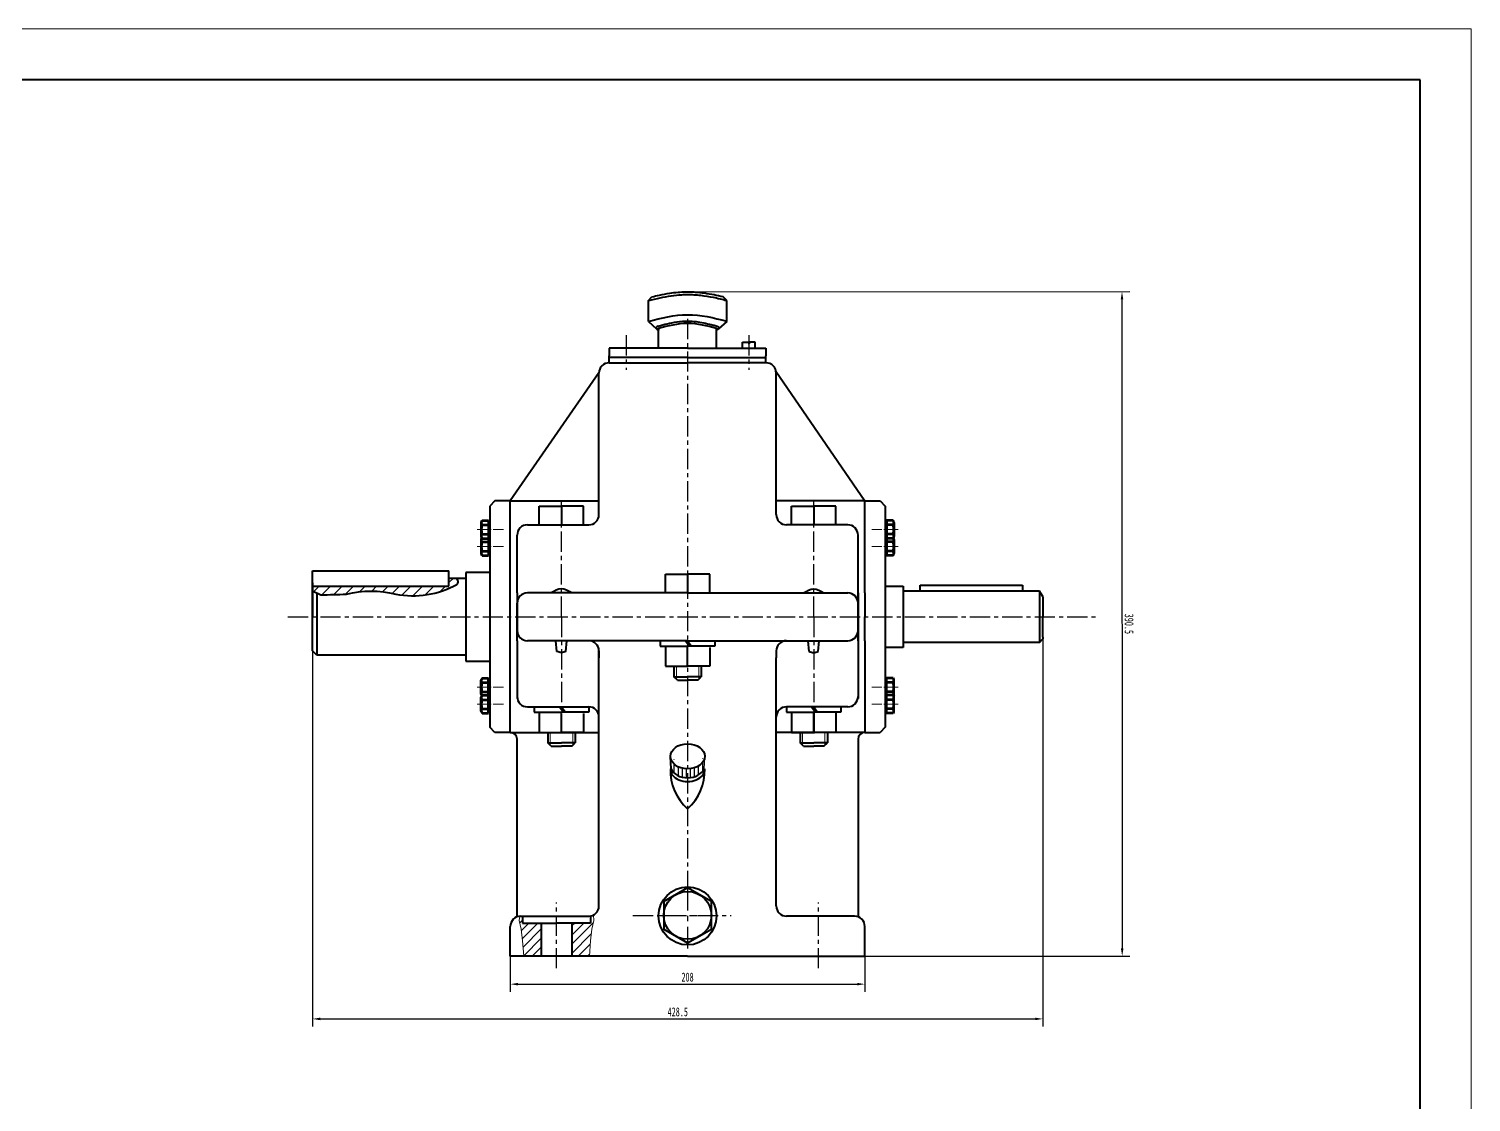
# Model space of a CAD drawing. Header units: millimetres. Extents: x -655 to 1299, y -1331 to -491.
# Drawn here: x 735 to 1299, y -911 to -491 of the extents above; entities that cross this region are included whole.
import ezdxf

# ---------------------------------------------------------------- set-up
doc = ezdxf.new("R2010")
doc.units = ezdxf.units.MM
doc.header["$LTSCALE"] = 0.125
doc.header["$PDSIZE"] = -5
for name, pattern in [('CENTER', [50.8, 31.75, -6.35, 6.35, -6.35]), ('CENTERX2', [101.599999, 63.5, -12.7, 12.7, -12.7]), ('F', [0.75, 0.5, -0.25])]:
    doc.linetypes.add(name, pattern=pattern)
doc.layers.get('0').update_dxf_attribs({"lineweight": 18})
doc.layers.get('Defpoints').update_dxf_attribs({"lineweight": 18})
for name, color, linetype, lineweight in [('04', 2, 'F', 18), ('剖面线层', 4, 'Continuous', 18), ('粗实线', 7, 'Continuous', 40), ('细实线', 4, 'Continuous', 5), ('细实线层', 7, 'Continuous', 18), ('轮廓线', 5, 'Continuous', 30)]:
    doc.layers.add(name, color=color, linetype=linetype, lineweight=lineweight)
for name, color, linetype in [('剖面线', 2, 'Continuous'), ('标注线', 3, 'Continuous'), ('点划线', 3, 'CENTERX2')]:
    doc.layers.add(name, color=color, linetype=linetype)
doc.styles.add('标准', font='SimSun.ttf', dxfattribs={"width": 0.667})
doc.dimstyles.new('ISO-25', dxfattribs={"dimtxt": 3.5, "dimasz": 4, "dimexe": 1.25, "dimexo": 0, "dimtad": 1, "dimtoh": 1, "dimdsep": 46, "dimtxsty": '标准', "dimcen": 2.5, "dimdle": 8, "dimadec": 0, "dimazin": 0, "dimtfac": 1, "dimtmove": 0, "dimatfit": 3, "dimfxl": 1, "dimarcsym": 0})
pattern_1 = [(45, (-106.4271, 464.8856), (-1.7960512, 1.7960512), [])]

# ---------------------------------------------------------------- blocks, each defined once
blk = doc.blocks.new('新块')
at = {"layer": '点划线'}
for p, q in [((0, 9.39), (0, -9.71)), ((-8.26, 0), (8.35, 0))]:
    blk.add_line(p, q, dxfattribs=at)
at = {"layer": '粗实线'}
blk.add_lwpolyline([(7.01, 4.05), (0, 8.1), (-7.01, 4.05), (-7.01, -4.05), (0, -8.1), (7.01, -4.05)], close=True, dxfattribs=at)
blk.add_circle((0, 0), 7.01, dxfattribs=at)
blk = doc.blocks.new('*D26')
at = {"layer": 'Defpoints', "color": 0, "lineweight": -3, "transparency": 16777216}
for p in [(845.59, -720.79), (1131.25, -720.79), (1131.25, -878.12)]:
    blk.add_point(p, dxfattribs=at)
at = {"layer": '粗实线', "color": 7, "linetype": 'Continuous', "lineweight": -2, "transparency": 16777216}
for p, q in [((845.59, -720.79), (845.59, -881.12)), ((1131.25, -720.79), (1131.25, -881.12)), ((848.59, -878.12), (1128.25, -878.12))]:
    blk.add_line(p, q, dxfattribs=at)
at = {"layer": '粗实线', "color": 7, "lineweight": -3, "transparency": 16777216}
for points in [[(848.59, -877.62), (848.59, -878.62), (845.59, -878.12)], [(1128.25, -877.62), (1128.25, -878.62), (1131.25, -878.12)]]:
    blk.add_solid(points, dxfattribs=at)
at = {"layer": '粗实线', "color": 7, "lineweight": -3, "transparency": 16777216, "insert": (988.42, -875.37), "char_height": 3.5, "attachment_point": 5, "style": '标准'}
blk.add_mtext('\\A1;428.5', dxfattribs=at)
blk = doc.blocks.new('_DotSmall')
at = {"layer": '标注线', "color": 0, "const_width": 0.5}
blk.add_lwpolyline([(-0.0625, 0, 1), (0.0625, 0, 1)], format="xyb", close=True, dxfattribs=at)
blk = doc.blocks.new('*D27')
at = {"layer": 'Defpoints', "color": 0, "lineweight": -3, "transparency": 16777216}
for p in [(922.92, -853.61), (1061.59, -853.61), (1061.59, -864.52)]:
    blk.add_point(p, dxfattribs=at)
at = {"layer": '粗实线', "color": 7, "linetype": 'Continuous', "lineweight": -2, "transparency": 16777216}
for p, q in [((922.92, -853.61), (922.92, -867.52)), ((1061.59, -853.61), (1061.59, -867.52)), ((925.92, -864.52), (1058.59, -864.52))]:
    blk.add_line(p, q, dxfattribs=at)
at = {"layer": '粗实线', "color": 7, "lineweight": -3, "transparency": 16777216}
for points in [[(925.92, -864.02), (925.92, -865.02), (922.92, -864.52)], [(1058.59, -864.02), (1058.59, -865.02), (1061.59, -864.52)]]:
    blk.add_solid(points, dxfattribs=at)
at = {"layer": '粗实线', "color": 7, "lineweight": -3, "transparency": 16777216, "insert": (992.25, -861.77), "char_height": 3.5, "attachment_point": 5, "style": '标准'}
blk.add_mtext('\\A1;208', dxfattribs=at)
blk = doc.blocks.new('*D28')
at = {"layer": 'Defpoints', "color": 0, "lineweight": -3, "transparency": 16777216}
for p in [(992.18, -593.58), (992.25, -853.61), (1162.24, -853.56)]:
    blk.add_point(p, dxfattribs=at)
at = {"layer": '粗实线', "color": 7, "linetype": 'Continuous', "lineweight": -2, "transparency": 16777216}
for p, q in [((992.18, -593.58), (1165.17, -593.53)), ((1162.17, -596.53), (1162.24, -850.56)), ((992.25, -853.61), (1165.24, -853.56))]:
    blk.add_line(p, q, dxfattribs=at)
at = {"layer": '粗实线', "color": 7, "lineweight": -3, "transparency": 16777216}
for points in [[(1162.67, -596.53), (1161.67, -596.53), (1162.17, -593.53)], [(1162.74, -850.56), (1161.74, -850.56), (1162.24, -853.56)]]:
    blk.add_solid(points, dxfattribs=at)
at = {"layer": '粗实线', "color": 7, "lineweight": -3, "transparency": 16777216, "insert": (1164.95, -723.55), "char_height": 3.5, "attachment_point": 5, "rotation": 270.0162, "style": '标准'}
blk.add_mtext('\\A1;390.5', dxfattribs=at)

msp = doc.modelspace()

# ---------------------------------------------------------------- hatches: boundary and pattern name
at = {"layer": '剖面线'}
h = msp.add_hatch(dxfattribs=at)
h.set_pattern_fill('ANSI31', color=0, scale=0.5, angle=45, style=0)
h.set_pattern_definition([(90, (147.2755, -1372.2558), (-1.5875, 3e-16), [])])
edge = h.paths.add_edge_path()
edge.add_ellipse((992.2523, -775.3663), major_axis=(6.7091, 0), ratio=0.72769789, start_angle=182.308357, end_angle=270, ccw=False)
edge.add_line((985.5486, -775.563), (985.8082, -780.2485))
edge.add_ellipse((992.2523, -778.8899), major_axis=(6.7091, 0), ratio=0.72769789, start_angle=196.157186, end_angle=270)
edge.add_line((992.2523, -783.7721), (992.2523, -780.2485))
edge = h.paths.add_edge_path()
edge.add_ellipse((992.2523, -778.8899), major_axis=(6.7091, 0), ratio=0.72769789, start_angle=270, end_angle=343.842814)
edge.add_line((998.6964, -780.2485), (998.9559, -775.563))
edge.add_ellipse((992.2523, -775.3663), major_axis=(6.7091, 0), ratio=0.72769789, start_angle=270, end_angle=357.691643, ccw=False)
edge.add_line((992.2523, -780.2485), (992.2523, -783.7721))
at = {"layer": '剖面线层'}
h = msp.add_hatch(dxfattribs=at)
h.set_pattern_fill('ANSI31', color=4)
h.set_pattern_definition([(45, (0, 10.1252), (-2.245064, 2.245064), [])])
h.paths.add_polyline_path([(858.7914, -711.9133, -0.12762582), (878.095, -711.9133, 0.17497733), (902.0178, -708.116, 0.52081318), (901.6944, -705.7884), (898.919, -705.7884), (898.919, -708.7884), (845.5856, -708.7884), (845.5856, -710.5994), (848.8049, -712.2066, -0.00169406)])
at = {"layer": '细实线'}
h = msp.add_hatch(dxfattribs=at)
h.set_pattern_fill('ANSI31', color=256, scale=0.8, style=0)
h.set_pattern_definition(pattern_1)
edge = h.paths.add_edge_path(flags=0)
edge.add_line((935.0022, -840.5865), (927.6689, -840.5865))
edge.add_line((927.6689, -840.5865), (927.6689, -837.9198))
edge.add_line((927.6689, -837.9198), (926.9189, -837.9198))
edge.add_arc((926.9189, -841.9198), 4, 89.999998, 94.472503)
edge.add_line((926.607, -837.932), (926.424, -839.5775))
edge.add_line((926.424, -839.5775), (927.1715, -842.9374))
edge.add_line((927.1715, -842.9374), (927.7321, -847.6039))
edge.add_line((927.7321, -847.6039), (928.1617, -853.6113))
edge.add_line((928.1617, -853.6113), (935.0022, -853.6113))
edge.add_line((935.0022, -853.6113), (935.0022, -840.5865))
h = msp.add_hatch(dxfattribs=at)
h.set_pattern_fill('ANSI31', color=256, scale=0.8, style=0)
h.set_pattern_definition(pattern_1)
edge = h.paths.add_edge_path(flags=0)
edge.add_line((954.833, -842.9374), (955.5805, -839.5775))
edge.add_line((955.5805, -839.5775), (955.3936, -837.4879))
edge.add_arc((953.5856, -833.9198), 4, 280.806548, 296.872618, ccw=False)
edge.add_line((954.3356, -837.8489), (954.3356, -840.5865))
edge.add_line((954.3356, -840.5865), (947.0022, -840.5865))
edge.add_line((947.0022, -840.5865), (947.0022, -853.6113))
edge.add_line((947.0022, -853.6113), (953.8428, -853.6113))
edge.add_line((953.8428, -853.6113), (954.2724, -847.6039))
edge.add_line((954.2724, -847.6039), (954.833, -842.9374))

# ---------------------------------------------------------------- linework, layer by layer
at = {"color": 7, "lineweight": 70}
for p, q in [((911.5412, -683.8596), (911.5412, -689.3366)), ((911.6148, -683.4845), (911.87, -683.0426)), ((911.87, -683.0426), (914.3856, -683.0426)), ((914.3856, -683.0426), (914.3856, -690.1537)), ((914.9189, -686.1055), (914.3856, -686.4134)), ((914.9189, -686.5981), (914.3856, -686.9061)), ((1069.5856, -686.1055), (1070.1189, -686.4134)), ((1069.5856, -686.5981), (1070.1189, -686.9061)), ((1070.1189, -683.0426), (1070.1189, -690.1537)), ((1072.6346, -683.0426), (1070.1189, -683.0426)), ((1072.8897, -683.4845), (1072.6346, -683.0426)), ((1072.9634, -683.8596), (1072.9634, -689.3366)), ((911.5412, -690.5263), (911.5412, -696.0033)), ((911.87, -690.1537), (911.6148, -689.7118)), ((911.6148, -690.1512), (911.7417, -689.9315)), ((911.8462, -688.3759), (914.3856, -688.3759)), ((911.87, -690.1537), (914.3856, -690.1537)), ((914.3856, -689.7092), (914.3856, -696.8204)), ((914.9189, -692.7721), (914.3856, -693.0801)), ((914.9189, -693.2648), (914.3856, -693.5727)), ((1069.5856, -692.7721), (1070.1189, -693.0801)), ((1069.5856, -693.2648), (1070.1189, -693.5727)), ((1072.6584, -688.3759), (1070.1189, -688.3759)), ((1070.1189, -689.7092), (1070.1189, -696.8204)), ((1072.6346, -690.1537), (1070.1189, -690.1537)), ((1072.6346, -690.1537), (1072.8897, -689.7118)), ((1072.8897, -690.1512), (1072.7629, -689.9315)), ((1072.9634, -690.5263), (1072.9634, -696.0033)), ((911.87, -696.8204), (911.6148, -696.3784)), ((911.8462, -695.0426), (914.3856, -695.0426)), ((911.87, -696.8204), (914.3856, -696.8204)), ((1072.6584, -695.0426), (1070.1189, -695.0426)), ((1072.6346, -696.8204), (1070.1189, -696.8204)), ((1072.6346, -696.8204), (1072.8897, -696.3784)), ((911.5412, -751.0506), (911.5412, -745.5736)), ((911.87, -744.7565), (911.6148, -745.1985)), ((911.8462, -746.5343), (914.3856, -746.5343)), ((911.87, -744.7565), (914.3856, -744.7565)), ((914.3856, -751.8676), (914.3856, -744.7565)), ((914.9189, -748.3121), (914.3856, -748.0042)), ((914.9189, -748.8048), (914.3856, -748.4968)), ((1069.5856, -748.3121), (1070.1189, -748.0042)), ((1069.5856, -748.8048), (1070.1189, -748.4968)), ((1070.1189, -751.8676), (1070.1189, -744.7565)), ((1072.6346, -744.7565), (1070.1189, -744.7565)), ((1072.6584, -746.5343), (1070.1189, -746.5343)), ((1072.6346, -744.7565), (1072.8897, -745.1985)), ((1072.9634, -751.0506), (1072.9634, -745.5736)), ((911.5412, -757.7173), (911.5412, -752.2402)), ((911.87, -751.4232), (911.6148, -751.8651)), ((911.6148, -751.4257), (911.7417, -751.6454)), ((911.8462, -753.201), (914.3856, -753.201)), ((911.87, -751.4232), (914.3856, -751.4232)), ((914.3856, -758.5343), (914.3856, -751.4232)), ((914.9189, -754.9788), (914.3856, -754.6708)), ((914.9189, -755.4714), (914.3856, -755.1635)), ((1069.5856, -754.9788), (1070.1189, -754.6708)), ((1069.5856, -755.4714), (1070.1189, -755.1635)), ((1070.1189, -758.5343), (1070.1189, -751.4232)), ((1072.6346, -751.4232), (1070.1189, -751.4232)), ((1072.6584, -753.201), (1070.1189, -753.201)), ((1072.6346, -751.4232), (1072.8897, -751.8651)), ((1072.8897, -751.4257), (1072.7629, -751.6454)), ((1072.9634, -757.7173), (1072.9634, -752.2402)), ((911.6148, -758.0924), (911.87, -758.5343)), ((911.87, -758.5343), (914.3856, -758.5343)), ((1072.6346, -758.5343), (1070.1189, -758.5343)), ((1072.8897, -758.0924), (1072.6346, -758.5343))]:
    msp.add_line(p, q, dxfattribs=at)
for centre, radius, start, end in [((912.8993, -683.9315), 1.36, 160.813184, 220.813184), ((1071.6053, -683.9315), 1.36, 319.186816, 19.186816), ((912.8993, -690.5981), 1.36, 160.813184, 220.813184), ((912.9745, -689.2593), 1.433, 141.941044, 198.406474), ((1071.6053, -690.5981), 1.36, 319.186816, 19.186816), ((1071.5301, -689.2593), 1.433, 341.593526, 38.058956), ((912.9745, -695.926), 1.433, 141.941044, 198.406474), ((1071.5301, -695.926), 1.433, 341.593526, 38.058956), ((912.8993, -750.9788), 1.36, 139.186816, 199.186816), ((912.9745, -745.6509), 1.433, 161.593526, 218.058956), ((1071.6053, -750.9788), 1.36, 340.813184, 40.813184), ((1071.5301, -745.6509), 1.433, 321.941044, 18.406474), ((912.9745, -752.3176), 1.433, 161.593526, 218.058956), ((1071.5301, -752.3176), 1.433, 321.941044, 18.406474), ((912.8993, -757.6454), 1.36, 139.186816, 199.186816), ((1071.6053, -757.6454), 1.36, 340.813184, 40.813184)]:
    msp.add_arc(centre, radius, start, end, dxfattribs=at)
at = {"layer": '04', "color": 7, "true_color": 0xffffff}
msp.add_line((1129.9189, -710.7884), (1129.9189, -710.7884), dxfattribs=at)
at = {"layer": '点划线'}
for p, q in [((992.2523, -604.2085), (992.2523, -835.3666)), ((968.2423, -610.6206), (968.2423, -624.158)), ((1016.2423, -610.6206), (1016.2423, -624.158)), ((942.9189, -720.7884), (942.9189, -675.0899)), ((1041.5856, -720.7884), (1041.5856, -675.0899)), ((835.9155, -720.7884), (1152.3235, -720.7884)), ((942.9189, -720.7884), (942.9189, -766.487)), ((1041.5856, -720.7884), (1041.5856, -766.487)), ((941.0022, -858.3237), (941.0022, -832.5617)), ((1043.5023, -858.3237), (1043.5023, -832.5617)), ((970.8241, -837.6113), (1009.3197, -837.6113))]:
    msp.add_line(p, q, dxfattribs=at)
at = {"layer": '粗实线'}
for p, q in [((1278.7358, -510.6951), (160.7358, -510.6951)), ((1278.7358, -1310.6951), (1278.7358, -510.6951)), ((976.909, -597.0305), (978.27, -595.5778)), ((976.909, -605.1612), (976.909, -597.0305)), ((1007.5757, -597.0305), (1006.104, -595.4596)), ((1007.5757, -605.1612), (1007.5757, -597.0305)), ((1007.5757, -605.1612), (1007.5757, -597.0305)), ((976.909, -605.1612), (980.1429, -608.1044)), ((980.909, -615.6015), (980.909, -607.7888)), ((980.909, -607.7888), (980.909, -608.6134)), ((1003.5757, -615.6015), (1003.5757, -607.7888)), ((1003.5757, -607.7888), (1003.5757, -608.6134)), ((1003.5757, -607.7888), (1003.5757, -608.6134)), ((1007.5757, -605.1612), (1004.3418, -608.1044)), ((1013.7509, -615.6015), (1013.7509, -613.3126)), ((1013.7509, -613.3126), (1015.8986, -613.3126)), ((1015.8986, -613.3126), (1015.8986, -613.6978)), ((1015.8986, -613.6978), (1016.2423, -613.6978)), ((1016.5861, -613.6978), (1016.2423, -613.6978)), ((1016.5861, -613.3126), (1016.5861, -613.6978)), ((1018.7338, -613.3126), (1016.5861, -613.3126)), ((1018.7338, -615.6015), (1018.7338, -613.3126)), ((992.2423, -615.6015), (961.5757, -615.6015)), ((961.5757, -615.6015), (961.5757, -618.7135)), ((961.5757, -621.3802), (961.5757, -618.7135)), ((992.2423, -619.3546), (961.5757, -619.3546)), ((992.2423, -615.6015), (1022.909, -615.6015)), ((992.2423, -619.3546), (1022.909, -619.3546)), ((1022.909, -615.6015), (1022.909, -618.7135)), ((1022.909, -621.3802), (1022.909, -618.7135)), ((957.5772, -625.2701), (922.9189, -675.4551)), ((957.5856, -680.7884), (957.5772, -625.2701)), ((961.5757, -621.3802), (992.2423, -621.3802)), ((1022.909, -621.3802), (992.2423, -621.3802)), ((1026.8382, -624.6311), (1061.5856, -675.4551)), ((1026.9189, -680.7884), (1026.9189, -624.7256)), ((922.9189, -675.4551), (924.311, -675.4551)), ((924.311, -675.4551), (957.5833, -675.4551)), ((1060.1936, -675.4551), (1026.9189, -675.4551)), ((1061.5856, -675.4551), (1060.1936, -675.4551)), ((1061.5856, -711.4551), (1061.5856, -675.4551)), ((1061.5856, -675.4551), (1067.5856, -675.4551)), ((1067.5856, -675.4551), (1069.5856, -677.4551)), ((934.2523, -684.7884), (934.2523, -677.4551)), ((934.2523, -677.4551), (942.9189, -677.4551)), ((942.9189, -677.4551), (942.9189, -684.7884)), ((951.5856, -677.4551), (942.9189, -677.4551)), ((942.9189, -677.4551), (942.9189, -684.7884)), ((951.5856, -684.7884), (951.5856, -677.4551)), ((1032.9189, -684.7884), (1032.9189, -677.4551)), ((1032.9189, -677.4551), (1041.5856, -677.4551)), ((1050.2523, -677.4551), (1041.5856, -677.4551)), ((1041.5856, -677.4551), (1041.5856, -684.7884)), ((1041.5856, -677.4551), (1041.5856, -684.7884)), ((1050.2523, -684.7884), (1050.2523, -677.4551)), ((1069.5856, -677.4551), (1069.5856, -763.9884)), ((929.5856, -684.7884), (953.5856, -684.7884)), ((1054.9189, -684.7884), (1030.9189, -684.7884)), ((925.5856, -711.4551), (925.5856, -688.7884)), ((1058.9189, -711.4551), (1058.9189, -688.7884)), ((983.5856, -704.1218), (992.2523, -704.1218)), ((983.5856, -711.4551), (983.5856, -704.1218)), ((992.2523, -704.1218), (992.2523, -711.4551)), ((992.2523, -704.1218), (992.2523, -711.4551)), ((1000.9189, -704.1218), (992.2523, -704.1218)), ((1000.9189, -711.4551), (1000.9189, -704.1218)), ((845.5856, -707.4551), (845.5856, -720.7884)), ((1069.5856, -708.7884), (1076.5856, -708.7884)), ((1076.5856, -708.7884), (1076.5856, -732.7884)), ((1083.2523, -710.7884), (1083.2523, -708.4552)), ((1083.2523, -708.4552), (1123.2523, -708.4552)), ((1123.2523, -708.4552), (1123.2523, -710.7884)), ((1131.2508, -712.8519), (1129.9189, -710.7884)), ((847.2523, -711.4314), (847.2523, -735.7884)), ((925.5856, -711.4551), (925.5856, -726.1218)), ((925.5856, -730.1218), (925.5856, -715.4551)), ((992.2523, -711.4551), (929.5856, -711.4551)), ((992.2523, -711.4551), (929.5856, -711.4551)), ((992.2523, -711.4551), (929.5856, -711.4551)), ((992.2523, -711.4551), (1054.9189, -711.4551)), ((992.2523, -711.4551), (1054.9189, -711.4551)), ((1058.9189, -711.4551), (1058.9189, -730.1218)), ((1058.9189, -711.4551), (1058.9189, -730.1218)), ((1058.9189, -726.1218), (1058.9189, -711.4551)), ((1058.9189, -730.1218), (1058.9189, -715.4551)), ((1061.5856, -711.4551), (1061.5856, -720.7884)), ((1131.2508, -712.8519), (1131.2508, -720.7884)), ((845.5856, -734.1218), (845.5856, -720.7884)), ((1061.5856, -730.1218), (1061.5856, -720.7884)), ((1131.2508, -728.725), (1131.2508, -720.7884)), ((925.5856, -730.1218), (925.5856, -752.7884)), ((992.2523, -730.1218), (929.5856, -730.1218)), ((953.5856, -730.1218), (929.5856, -730.1218)), ((941.1568, -734.3589), (940.7628, -730.1218)), ((944.681, -734.3589), (945.0751, -730.1218)), ((992.2523, -730.1218), (969.5856, -730.1218)), ((981.5856, -730.1218), (981.5856, -732.2551)), ((981.5856, -732.2551), (992.2523, -732.2551)), ((983.5856, -732.7884), (983.5856, -740.1218)), ((991.4403, -730.1218), (992.9949, -732.2551)), ((992.2523, -730.1218), (1054.9189, -730.1218)), ((992.2523, -730.1218), (1054.9189, -730.1218)), ((992.2523, -730.1218), (993.7895, -732.2551)), ((1002.9189, -732.2551), (992.2523, -732.2551)), ((992.2523, -740.1218), (992.2523, -732.7884)), ((1000.9189, -732.7884), (1000.9189, -740.1218)), ((1002.9189, -730.1218), (1002.9189, -732.2551)), ((1039.8235, -734.3589), (1039.4295, -730.1218)), ((1043.3477, -734.3589), (1043.7417, -730.1218)), ((1058.9189, -730.1218), (1058.9189, -752.7884)), ((1061.5856, -730.1218), (1061.5856, -765.9884)), ((1076.5856, -732.7884), (1069.5856, -732.7884)), ((1129.9189, -730.7884), (1131.2508, -729.3917)), ((1131.2508, -728.725), (1131.2508, -729.3917)), ((847.2523, -735.7884), (845.5856, -734.1218)), ((957.5856, -734.1218), (957.5856, -736.7884)), ((957.5856, -833.9198), (957.5856, -734.1218)), ((1026.9189, -734.1218), (1026.9189, -736.7884)), ((1026.9189, -833.9198), (1026.9189, -736.7884)), ((983.5856, -740.1218), (992.2523, -740.1218)), ((986.9189, -740.1218), (986.9189, -744.2551)), ((986.9189, -744.2551), (992.2523, -744.2551)), ((988.2523, -745.5884), (986.9189, -744.2551)), ((1000.9189, -740.1218), (992.2523, -740.1218)), ((997.5856, -744.2551), (992.2523, -744.2551)), ((996.2523, -745.5884), (997.5856, -744.2551)), ((997.5856, -740.1218), (997.5856, -744.2551)), ((988.2523, -745.5884), (992.2523, -745.5884)), ((996.2523, -745.5884), (992.2523, -745.5884)), ((929.5856, -755.9884), (953.5856, -755.9884)), ((932.2523, -755.9884), (932.2523, -758.1218)), ((932.2523, -758.1218), (942.9189, -758.1218)), ((934.2523, -758.6551), (934.2523, -765.9884)), ((942.107, -755.9884), (943.6616, -758.1218)), ((942.9189, -755.9884), (944.4561, -758.1218)), ((953.5856, -758.1218), (942.9189, -758.1218)), ((942.9189, -765.9884), (942.9189, -758.6551)), ((942.9189, -765.9884), (942.9189, -758.6551)), ((951.5856, -758.6551), (951.5856, -765.9884)), ((953.5856, -755.9884), (953.5856, -758.1218)), ((1054.9189, -755.9884), (1030.9189, -755.9884)), ((1030.9189, -755.9884), (1030.9189, -758.1218)), ((1030.9189, -758.1218), (1041.5856, -758.1218)), ((1032.9189, -758.1218), (1032.9189, -765.9884)), ((1040.7737, -755.9884), (1042.3282, -758.1218)), ((1041.5856, -755.9884), (1043.1228, -758.1218)), ((1052.2523, -758.1218), (1041.5856, -758.1218)), ((1041.5856, -758.1218), (1041.5856, -765.9884)), ((1041.5856, -765.9884), (1041.5856, -758.6551)), ((1041.5856, -765.9884), (1041.5856, -758.6551)), ((1050.2523, -758.1218), (1050.2523, -765.9884)), ((1052.2523, -755.9884), (1052.2523, -758.1218)), ((922.9189, -765.9884), (957.5856, -765.9884)), ((934.2523, -765.9884), (942.9189, -765.9884)), ((937.5856, -765.9884), (937.5856, -770.1218)), ((951.5856, -765.9884), (942.9189, -765.9884)), ((948.2523, -765.9884), (948.2523, -770.1218)), ((1061.5856, -765.9884), (1026.9189, -765.9884)), ((1032.9189, -765.9884), (1041.5856, -765.9884)), ((1036.2523, -765.9884), (1036.2523, -770.1218)), ((1050.2523, -765.9884), (1041.5856, -765.9884)), ((1046.9189, -765.9884), (1046.9189, -770.1218)), ((1061.5856, -765.9884), (1067.5856, -765.9884)), ((1069.5856, -763.9884), (1067.5856, -765.9884)), ((925.5856, -838.1486), (925.5856, -768.6551)), ((937.5856, -770.1218), (942.9189, -770.1218)), ((938.9189, -771.4551), (937.5856, -770.1218)), ((938.9189, -771.4551), (942.9189, -771.4551)), ((948.2523, -770.1218), (942.9189, -770.1218)), ((946.9189, -771.4551), (942.9189, -771.4551)), ((946.9189, -771.4551), (948.2523, -770.1218)), ((1036.2523, -770.1218), (1041.5856, -770.1218)), ((1037.5856, -771.4551), (1036.2523, -770.1218)), ((1037.5856, -771.4551), (1041.5856, -771.4551)), ((1046.9189, -770.1218), (1041.5856, -770.1218)), ((1045.5856, -771.4551), (1041.5856, -771.4551)), ((1045.5856, -771.4551), (1046.9189, -770.1218)), ((1058.9189, -768.6551), (1058.9189, -838.1486)), ((926.9189, -837.9198), (953.5856, -837.9198)), ((927.6689, -837.9198), (927.6689, -840.5865)), ((954.3356, -837.8489), (954.3356, -840.5865)), ((1057.5856, -837.9198), (1030.9189, -837.9198)), ((922.9189, -853.6113), (922.9189, -841.9198)), ((927.6689, -840.5865), (941.0022, -840.5865)), ((935.0022, -840.5865), (935.0022, -853.6113)), ((954.3356, -840.5865), (941.0022, -840.5865)), ((947.0022, -840.5865), (947.0022, -853.6113)), ((1061.5856, -853.6113), (1061.5856, -841.9198)), ((992.2523, -853.6113), (922.9189, -853.6113)), ((992.2523, -853.6113), (1061.5856, -853.6113))]:
    msp.add_line(p, q, dxfattribs=at)
at = {"layer": '粗实线', "lineweight": 40}
for p, q in [((916.9189, -675.4551), (914.9189, -677.4551)), ((922.9189, -675.4551), (916.9189, -675.4551)), ((922.9189, -765.9884), (922.9189, -675.4551)), ((914.9189, -677.4551), (914.9189, -763.9884)), ((845.5856, -702.7884), (898.919, -702.7884)), ((898.919, -708.7884), (898.919, -702.7884)), ((845.5856, -708.7884), (898.919, -708.7884)), ((916.9189, -765.9884), (914.9189, -763.9884)), ((922.9189, -765.9884), (916.9189, -765.9884))]:
    msp.add_line(p, q, dxfattribs=at)
at = {"layer": '粗实线', "color": 7, "true_color": 0xffffff}
for p, q in [((914.9189, -703.4551), (905.5856, -703.4551)), ((905.5856, -703.4551), (905.5856, -738.1217)), ((905.5856, -705.7884), (898.919, -705.7884)), ((1129.9189, -710.7884), (1076.5856, -710.7884)), ((1129.9189, -710.7884), (1129.9189, -730.7884)), ((1129.9189, -730.7884), (1076.5856, -730.7884)), ((905.5856, -735.7884), (847.2523, -735.7884)), ((905.5856, -738.1217), (914.9189, -738.1217))]:
    msp.add_line(p, q, dxfattribs=at)
at = {"layer": '粗实线', "lineweight": 40}
msp.add_lwpolyline([(845.5856, -710.5994), (848.8049, -712.2066, -0.00169406), (858.7914, -711.9133, -0.12762582), (878.095, -711.9133, 0.17497733), (902.0178, -708.116, 0.52081318), (901.6944, -705.7884, 61.15586094)], format="xyb", dxfattribs=at)
at = {"layer": '粗实线'}
msp.add_circle((992.2523, -837.8253), 11.34, dxfattribs=at)
for centre, radius, start, end in [((961.5757, -625.3802), 4, 90, 180), ((1022.909, -625.3802), 4, 0, 90), ((953.5856, -680.7884), 4, 270, 0), ((1030.9189, -680.7884), 4, 180, 270), ((929.5856, -688.7884), 4, 90, 180), ((1054.9189, -688.7884), 4, 0, 90), ((929.5856, -715.4551), 4, 90, 180), ((1054.9189, -715.4551), 4, 0, 90), ((929.5856, -726.1218), 4, 180, 270), ((1054.9189, -726.1218), 4, 270, 0), ((953.5856, -734.1218), 4, 0, 90), ((1030.9189, -734.1218), 4, 90, 180), ((929.5856, -751.9884), 4, 180, 270), ((1054.9189, -751.9884), 4, 270, 0), ((953.5856, -759.9884), 4, 0, 90), ((1030.9189, -759.9884), 4, 90, 180), ((922.9189, -768.6551), 2.6667, 0, 90), ((1061.5856, -768.6551), 2.6667, 90, 180), ((953.5856, -833.9198), 4, 270, 0), ((1030.9189, -833.9198), 4, 180, 270), ((926.9189, -841.9198), 4, 90, 180), ((1057.5856, -841.9198), 4, 0, 90)]:
    msp.add_arc(centre, radius, start, end, dxfattribs=at)
for points, knots in [([(976.909, -597.0305), (976.9735, -597.0144), (977.0381, -596.9982), (978.5489, -596.6214), (980.0404, -596.2626), (982.9554, -595.6454), (984.3692, -595.3803), (987.1629, -594.9716), (988.5364, -594.8199), (990.6346, -594.6946), (991.3319, -594.6696), (992.9407, -594.6563), (993.8376, -594.6811), (995.5975, -594.7829), (996.4636, -594.8598), (999.0203, -595.1512), (1000.6689, -595.4257), (1004.0148, -596.0831), (1005.8923, -596.5712), (1007.5067, -596.9569)], [0, 0, 0, 0, 151.83952707, 151.83952707, 3547.52428661, 3547.52428661, 6578.8192122, 6578.8192122, 9364.56259918, 9364.56259918, 10726.10022151, 10726.10022151, 12469.64159579, 12469.64159579, 14213.18297007, 14213.18297007, 17700.26571863, 17700.26571863, 21521.08164228, 21521.08164228, 21521.08164228, 21521.08164228]), ([(978.27, -595.5778), (979.2517, -595.3408), (980.2564, -595.1085), (982.5677, -594.6172), (983.8883, -594.3656), (986.3299, -593.9903), (987.4366, -593.8507), (989.492, -593.6681), (990.432, -593.612), (992.0293, -593.5736), (992.6781, -593.5737), (993.9559, -593.6039), (994.5879, -593.6336), (996.4648, -593.7602), (997.6871, -593.8946), (1001.4206, -594.4206), (1003.8236, -594.9284), (1006.104, -595.4596)], [0, 0, 0, 0, 2290.2693641, 2290.2693641, 5145.74379158, 5145.74379158, 7414.40661824, 7414.40661824, 9262.61279072, 9262.61279072, 10500.28416328, 10500.28416328, 11737.95553584, 11737.95553584, 14225.81811659, 14225.81811659, 19532.00619461, 19532.00619461, 19532.00619461, 19532.00619461]), ([(976.909, -605.1612), (982.0185, -603.8628), (992.231, -601.2675), (1002.4629, -603.784), (1007.5757, -605.0414)], [0, 0, 0, 0, 2962.72399849, 5921.69553727, 5921.69553727, 5921.69553727, 5921.69553727]), ([(980.707, -606.9994), (980.3347, -607.2431), (979.5005, -607.7893), (980.407, -608.3197), (980.909, -608.6134)], [0, 0, 0, 0, 2636.39796088, 5908.55321758, 5908.55321758, 5908.55321758, 5908.55321758]), ([(980.707, -606.9994), (981.3076, -606.8457), (981.9098, -606.6916), (983.7211, -606.2398), (984.9352, -605.9525), (987.5119, -605.4431), (988.8764, -605.2316), (991.2594, -605.0419), (992.2767, -605.0196), (994.301, -605.1079), (995.3082, -605.2129), (998.3147, -605.6557), (1000.2993, -606.1205), (1002.7717, -606.742), (1003.2752, -606.8708), (1003.7777, -606.9994)], [0, 0, 0, 0, 1357.15899696, 1357.15899696, 4071.47699087, 4071.47699087, 7085.01879591, 7085.01879591, 9298.31024132, 9298.31024132, 11511.60168673, 11511.60168673, 15938.18457755, 15938.18457755, 17073.58860184, 17073.58860184, 17073.58860184, 17073.58860184]), ([(1003.7777, -606.9994), (1004.1499, -607.2431), (1004.9842, -607.7893), (1004.0777, -608.3197), (1003.5757, -608.6134)], [0, 0, 0, 0, 2665.1694539, 5973.03433925, 5973.03433925, 5973.03433925, 5973.03433925]), ([(1003.7777, -606.9994), (1004.1499, -607.2431), (1004.9842, -607.7893), (1004.0777, -608.3197), (1003.5757, -608.6134)], [0, 0, 0, 0, 2665.1694539, 5973.03433925, 5973.03433925, 5973.03433925, 5973.03433925])]:
    msp.add_open_spline(points, degree=3, knots=knots, dxfattribs=at)
for points in [[(980.909, -607.7888), (984.6868, -606.8221), (992.2423, -604.8887), (999.7979, -606.8221), (1003.5757, -607.7888)], [(946.9189, -711.4551), (945.5856, -710.6509), (942.9189, -709.0424), (940.2523, -710.6509), (938.9189, -711.4551)], [(1037.5856, -711.4551), (1038.9189, -710.6509), (1041.5856, -709.0424), (1044.2523, -710.6509), (1045.5856, -711.4551)], [(944.681, -734.3589), (944.0937, -734.5751), (942.9189, -735.0075), (941.7442, -734.5751), (941.1568, -734.3589)], [(1039.8235, -734.3589), (1040.4109, -734.5751), (1041.5856, -735.0075), (1042.7603, -734.5751), (1043.3477, -734.3589)]]:
    msp.add_open_spline(points, degree=3, dxfattribs=at)
at = {"layer": '细实线'}
for p, q in [((1298.7358, -490.6951), (110.7358, -490.6951)), ((1298.7358, -1330.6951), (1298.7358, -490.6951)), ((987.858, -745.1942), (987.858, -740.1218)), ((996.6465, -745.1942), (996.6465, -740.1218)), ((938.5247, -771.0609), (938.5247, -765.9884)), ((947.3132, -771.0609), (947.3132, -765.9884)), ((1037.1914, -771.0609), (1037.1914, -765.9884)), ((1045.9799, -771.0609), (1045.9799, -765.9884))]:
    msp.add_line(p, q, dxfattribs=at)
at = {"layer": '细实线', "color": 1, "linetype": 'CENTER', "lineweight": 20}
for p, q in [((909.8914, -686.5981), (920.9926, -686.5981)), ((1074.6131, -686.5981), (1063.5119, -686.5981)), ((909.8914, -693.2648), (920.9926, -693.2648)), ((1074.6131, -693.2648), (1063.5119, -693.2648)), ((909.8914, -748.3121), (920.9926, -748.3121)), ((1074.6131, -748.3121), (1063.5119, -748.3121)), ((909.8914, -754.9788), (920.9926, -754.9788)), ((1074.6131, -754.9788), (1063.5119, -754.9788))]:
    msp.add_line(p, q, dxfattribs=at)
at = {"layer": '细实线', "color": 7, "linetype": 'Continuous', "lineweight": 70}
for p, q in [((911.8462, -684.8204), (914.3856, -684.8204)), ((914.3856, -683.9315), (914.9189, -683.9315)), ((1070.1189, -683.9315), (1069.5856, -683.9315)), ((1072.6584, -684.8204), (1070.1189, -684.8204)), ((911.8462, -691.487), (914.3856, -691.487)), ((914.3856, -689.2648), (914.9189, -689.2648)), ((914.3856, -690.5981), (914.9189, -690.5981)), ((1070.1189, -689.2648), (1069.5856, -689.2648)), ((1070.1189, -690.5981), (1069.5856, -690.5981)), ((1072.6584, -691.487), (1070.1189, -691.487)), ((914.3856, -695.9315), (914.9189, -695.9315)), ((1070.1189, -695.9315), (1069.5856, -695.9315)), ((911.8462, -750.0899), (914.3856, -750.0899)), ((914.3856, -745.6454), (914.9189, -745.6454)), ((1070.1189, -745.6454), (1069.5856, -745.6454)), ((1072.6584, -750.0899), (1070.1189, -750.0899)), ((914.3856, -750.9788), (914.9189, -750.9788)), ((914.3856, -752.3121), (914.9189, -752.3121)), ((1070.1189, -750.9788), (1069.5856, -750.9788)), ((1070.1189, -752.3121), (1069.5856, -752.3121)), ((911.8462, -756.7565), (914.3856, -756.7565)), ((914.3856, -757.6454), (914.9189, -757.6454)), ((1070.1189, -757.6454), (1069.5856, -757.6454)), ((1072.6584, -756.7565), (1070.1189, -756.7565))]:
    msp.add_line(p, q, dxfattribs=at)
at = {"layer": '细实线', "color": 7, "lineweight": 40, "true_color": 0xffffff}
msp.add_line((845.5856, -734.1218), (845.5856, -702.7884), dxfattribs=at)
at = {"layer": '细实线'}
for points in [[(926.6109, -837.8975), (926.424, -839.5775), (927.1715, -842.9374), (927.7321, -847.6039), (928.1617, -853.6113)], [(955.3936, -837.4879), (955.5805, -839.5775), (954.833, -842.9374), (954.2724, -847.6039), (953.8428, -853.6113)]]:
    msp.add_lwpolyline(points, dxfattribs=at)
at = {"layer": '细实线', "color": 7, "linetype": 'Continuous', "lineweight": 70}
for centre, start, end in [((916.8745, -686.5981), 160.528779, 199.471221), ((1067.63, -686.5981), 340.528779, 19.471221), ((916.8745, -693.2648), 160.528779, 199.471221), ((1067.63, -693.2648), 340.528779, 19.471221), ((916.8745, -748.3121), 160.528779, 199.471221), ((1067.63, -748.3121), 340.528779, 19.471221), ((916.8745, -754.9788), 160.528779, 199.471221), ((1067.63, -754.9788), 340.528779, 19.471221)]:
    msp.add_arc(centre, 5.3333, start, end, dxfattribs=at)
at = {"layer": '细实线层'}
for p in [(1061.5856, -711.4551), (1061.5856, -730.1218)]:
    msp.add_line(p, (1061.5856, -720.7884), dxfattribs=at)
at = {"layer": '轮廓线', "color": 0, "lineweight": 40}
msp.add_line((985.8082, -780.2485), (985.5486, -775.563), dxfattribs=at)
at = {"layer": '轮廓线', "color": 0}
msp.add_line((998.6964, -780.2485), (998.9559, -775.563), dxfattribs=at)
at = {"layer": '轮廓线', "color": 0, "lineweight": 40}
for centre, start, end in [((1005.9135, -780.8552), 178.293868, 227.901285), ((978.591, -780.8552), 312.098715, 1.706132)]:
    msp.add_arc(centre, 20.3775, start, end, dxfattribs=at)
msp.add_ellipse((992.2523, -775.3663), major_axis=(6.7091, 0), ratio=0.72769789, dxfattribs=at)
for centre, start_param, end_param in [((992.2523, -780.3643), 3.11786819, 6.30690977), ((992.2523, -778.8899), 3.42358874, 6.00118922)]:
    msp.add_ellipse(centre, major_axis=(6.7091, 0), ratio=0.72769789, start_param=start_param, end_param=end_param, dxfattribs=at)

# ---------------------------------------------------------------- block references
at = {"layer": '点划线', "xscale": 1.333333333333333, "yscale": 1.333333333333333, "zscale": 1.333333333333333}
msp.add_blockref('新块', (992.2523, -837.6113), dxfattribs=at)

# ---------------------------------------------------------------- dimensions: what is measured, and where the dimension line sits
at = {"layer": '粗实线', "lineweight": -3}
dim = msp.add_aligned_dim(p1=(992.1789, -593.5778), p2=(992.2523, -853.6113), distance=169.9885, text='390.5', dimstyle='ISO-25', override={"dimasz": 3, "dimexe": 3, "dimgap": 1, "dimtoh": 0, "dimdec": 3, "dimdle": 6, "dimclrd": 7, "dimclre": 7, "dimclrt": 7, "dimaunit": 1, "dimatfit": 0, "dimldrblk": 'DotSmall', "dimtolj": 1}, dxfattribs=at)
dim.commit()
dim.dimension.update_dxf_attribs({"geometry": '*D28', "text_midpoint": (1164.9541, -723.5458)})
for base, p1, p2, text, picture, middle in [((1131.2508, -878.1153), (845.5856, -720.7884), (1131.2508, -720.7884), '428.5', '*D26', (988.4182, -875.3653)), ((1061.5856, -864.5247), (922.9189, -853.6113), (1061.5856, -853.6113), '208', '*D27', (992.2523, -861.7747))]:
    dim = msp.add_linear_dim(base=base, p1=p1, p2=p2, text=text, dimstyle='ISO-25', override={"dimasz": 3, "dimexe": 3, "dimgap": 1, "dimtoh": 0, "dimdec": 3, "dimdle": 6, "dimclrd": 7, "dimclre": 7, "dimclrt": 7, "dimaunit": 1, "dimatfit": 0, "dimldrblk": 'DotSmall', "dimtolj": 1}, dxfattribs=at)
    dim.commit()
    dim.dimension.update_dxf_attribs({"geometry": picture, "text_midpoint": middle})

doc.saveas('drawing.dxf')
